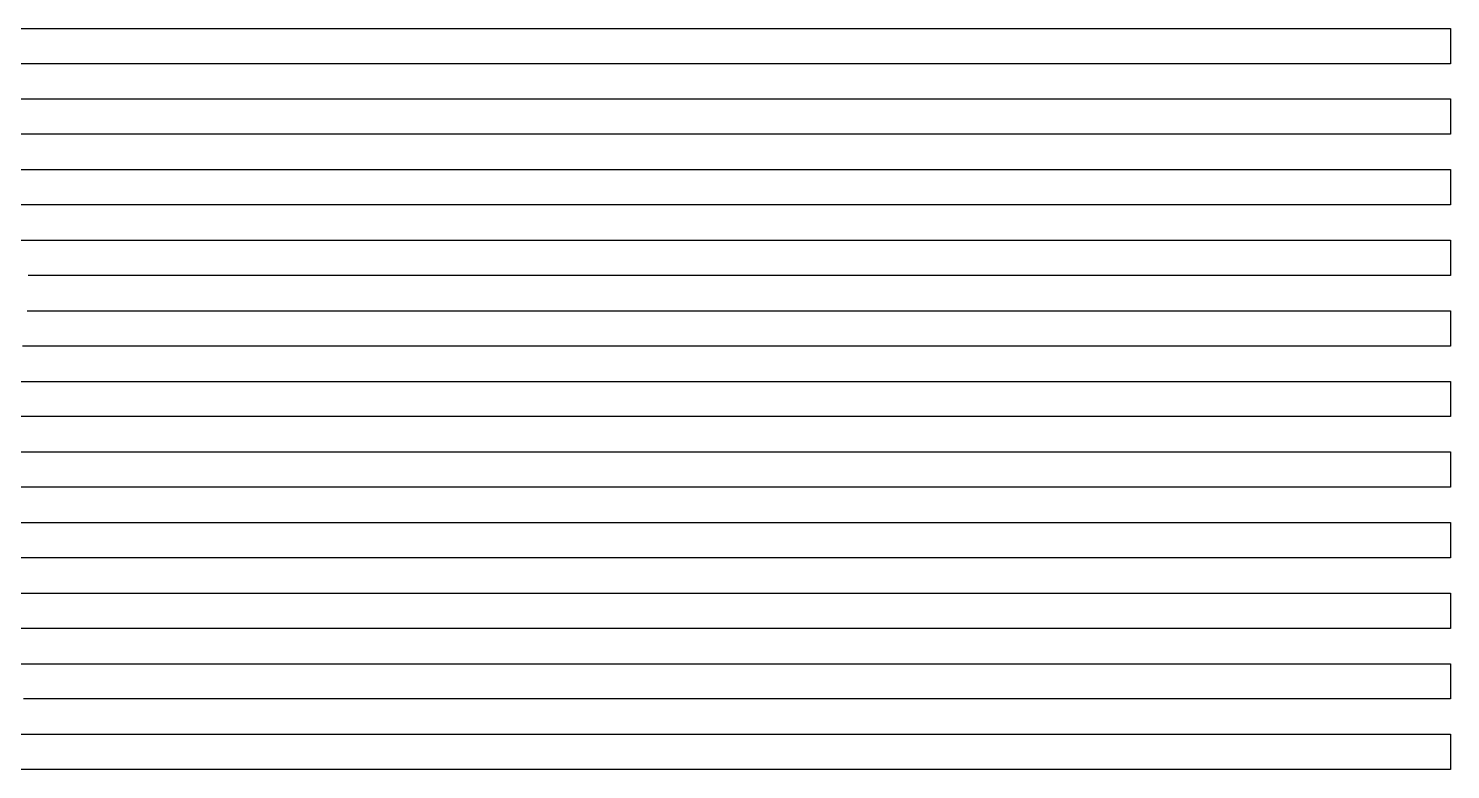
# Model space of a CAD drawing. Extents: x 20 to 170, y 60 to 234.
# Drawn here: x 132.5 to 170, y 147.47 to 167.01 of the extents above; entities that cross this region are included whole.
import ezdxf

# ---------------------------------------------------------------- set-up
doc = ezdxf.new("R2010")
doc.units = 0
doc.header["$LTSCALE"] = 0.000394
doc.layers.add('SPLINE', color=7, linetype='CONTINUOUS')

msp = doc.modelspace()

# ---------------------------------------------------------------- linework, layer by layer
at = {"layer": 'SPLINE', "color": 2}
for points in [[(132.305008, 167.008575, -18.049969), (132.652512, 167.008575, -18.043709), (133.002243, 167.008575, -18.056269), (133.352036, 167.008575, -18.140829), (133.874329, 167.008575, -18.441389), (134.049271, 167.008575, -18.554127), (134.224182, 167.008575, -18.688787), (134.399063, 167.008575, -18.845327), (134.571594, 167.008575, -19.042587), (134.74646, 167.008575, -19.330666), (135.443756, 167.008575, -20.548761), (135.793518, 167.008575, -21.059139), (136.436401, 167.008575, -21.895178), (137.102844, 167.008575, -23.019274), (138.584793, 167.008575, -22.743715), (139.631744, 167.008575, -22.743715), (139.981598, 167.008575, -22.897114), (140.265182, 167.008575, -23.241594), (140.570068, 167.008575, -23.767632), (140.974243, 167.008575, -23.388754), (141.376038, 167.008575, -23.147654), (142.075592, 167.008575, -23.088154), (142.423035, 167.008575, -23.147654), (142.772888, 167.008575, -23.341774), (143.12262, 167.008575, -23.683092), (143.399139, 167.008575, -23.808352), (143.656738, 167.008575, -23.946112), (143.912018, 167.008575, -24.22481), (144.167267, 167.008575, -24.753988), (144.843246, 167.008575, -26.282024), (145.214264, 167.008575, -26.638943), (145.564087, 167.008575, -27.008482), (146.960876, 167.008575, -28.999937), (147.270462, 167.008575, -29.422655), (147.504456, 167.008575, -29.763973), (148.090622, 167.008575, -30.149113), (148.88002, 167.008575, -30.283731), (149.052597, 167.008575, -30.343231), (149.402374, 167.008575, -30.603111), (150.449341, 167.008575, -31.755407), (151.146545, 167.008575, -33.499523), (151.593307, 167.008575, -34.686218), (152.063644, 167.008575, -36.818611), (152.205444, 167.008575, -37.513748), (152.363831, 167.008575, -38.399887), (152.429977, 167.008575, -38.800705), (152.864838, 167.008575, -39.542805), (152.881378, 167.008575, -39.552185), (153.410828, 167.008575, -39.558464), (154.287689, 167.008575, -39.592903), (154.637451, 167.008575, -39.599144), (155.334702, 167.008575, -39.627365), (158.125931, 167.008575, -39.780785), (159.172928, 167.008575, -39.783924), (160.220016, 167.008575, -39.855904), (160.917206, 167.008575, -39.855904), (161.266983, 167.008575, -39.868484), (161.614441, 167.008575, -40), (170, 167.008575, -40), (170, 166.077454, -40), (161.614441, 166.077454, -40), (161.266983, 166.077454, -39.884125), (160.917206, 166.077454, -39.855904), (160.220016, 166.077454, -39.849644), (159.870132, 166.077454, -39.818344), (159.172928, 166.077454, -39.783924), (158.125931, 166.077454, -39.780785), (156.903992, 166.077454, -39.727543), (155.334702, 166.077454, -39.627365), (153.937836, 166.077454, -39.592903), (153.469925, 166.077454, -39.592903), (153.001892, 166.077454, -39.580364), (152.978256, 166.077454, -39.561584), (152.479599, 166.077454, -38.713024), (152.06131, 166.077454, -36.818611), (151.666641, 166.077454, -34.8209), (151.586212, 166.077454, -34.44516), (151.508209, 166.077454, -34.200939), (151.146545, 166.077454, -33.252144), (150.555695, 166.077454, -31.824287), (150.39502, 166.077454, -31.545588), (149.752167, 166.077454, -30.816031), (149.402374, 166.077454, -30.402691), (149.052597, 166.077454, -30.145973), (148.88002, 166.077454, -30.092752), (148.130768, 166.077454, -29.854733), (148.019745, 166.077454, -29.795273), (147.46196, 166.077454, -29.519714), (147.440674, 166.077454, -29.504015), (147.244537, 166.077454, -29.241014), (146.960876, 166.077454, -28.874657), (145.564087, 166.077454, -26.902002), (145.181213, 166.077454, -26.545002), (144.80069, 166.077454, -26.231924), (144.606842, 166.077454, -25.890606), (143.994751, 166.077454, -24.59741), (143.819824, 166.077454, -24.32811), (143.711105, 166.077454, -24.17783), (143.470093, 166.077454, -23.874092), (143.252625, 166.077454, -23.639252), (142.772888, 166.077454, -23.178974), (142.423035, 166.077454, -23.013014), (142.075592, 166.077454, -22.972294), (141.376038, 166.077454, -23.013014), (141.142029, 166.077454, -23.097534), (140.440125, 166.077454, -23.504612), (140.416458, 166.077454, -23.482672), (139.981598, 166.077454, -22.947254), (139.631744, 166.077454, -22.775036), (139.282013, 166.077454, -22.737455), (138.889679, 166.077454, -22.737455), (138.584793, 166.077454, -22.662275), (138.237305, 166.077454, -22.624756), (137.887543, 166.077454, -22.640396), (137.190353, 166.077454, -22.696775), (136.8405, 166.077454, -22.731195), (136.318176, 166.077454, -21.935858), (135.793518, 166.077454, -21.278299), (135.334991, 166.077454, -20.677101), (134.427429, 166.077454, -19.177225), (134.245453, 166.077454, -18.986227), (133.524597, 166.077454, -18.313049), (133.352036, 166.077454, -18.175249), (133.002243, 166.077454, -18.056269), (131.605392, 166.077454, -18.065649)], [(132.305008, 165.148529, -17.999889), (133.002243, 165.148529, -18.190889), (133.177124, 165.148529, -18.272329), (133.352036, 165.148529, -18.378769), (133.524597, 165.148529, -18.522827), (134.399063, 165.148529, -19.515406), (134.500656, 165.148529, -19.640665), (135.334991, 165.148529, -20.858702), (135.793518, 165.148529, -21.17182), (136.072388, 165.148529, -21.43174), (136.296906, 165.148529, -21.704138), (136.906677, 165.148529, -22.477556), (136.927948, 165.148529, -22.490116), (137.887543, 165.148529, -22.414936), (138.237305, 165.148529, -22.405556), (138.584793, 165.148529, -22.433716), (138.93454, 165.148529, -22.565256), (139.282013, 165.148529, -22.828274), (139.643631, 165.148529, -22.931614), (139.981598, 165.148529, -23.113194), (140.243896, 165.148529, -23.313614), (140.265182, 165.148529, -23.307354), (140.404663, 165.148529, -23.229053), (140.541672, 165.148529, -23.166454), (140.820648, 165.148529, -23.081894), (141.376038, 165.148529, -22.969173), (142.423035, 165.148529, -22.969173), (142.772888, 165.148529, -23.122574), (143.491379, 165.148529, -24.05883), (143.644943, 165.148529, -24.28113), (143.819824, 165.148529, -24.55047), (144.167267, 165.148529, -25.142248), (144.486328, 165.148529, -25.712126), (144.734512, 165.148529, -26.087864), (144.758179, 165.148529, -26.112965), (145.564087, 165.148529, -26.751722), (145.913879, 165.148529, -27.19318), (146.611115, 165.148529, -28.260979), (146.677368, 165.148529, -28.358019), (146.960876, 165.148529, -28.680576), (147.417114, 165.148529, -29.215975), (148.355347, 165.148529, -29.648115), (148.88002, 165.148529, -29.864113), (149.052597, 165.148529, -29.926773), (149.402374, 165.148529, -30.186693), (149.752167, 165.148529, -30.637531), (150.449341, 165.148529, -31.511169), (151.146545, 165.148529, -33.042362), (151.496399, 165.148529, -33.881519), (151.843811, 165.148529, -35.130856), (152.10614, 165.148529, -36.136036), (152.323563, 165.148529, -37.062832), (152.460693, 165.148529, -37.732948), (153.044479, 165.148529, -39.561584), (153.06575, 165.148529, -39.592903), (153.937836, 165.148529, -39.592903), (155.334702, 165.148529, -39.627365), (156.729111, 165.148529, -39.721283), (158.125931, 165.148529, -39.780785), (159.172928, 165.148529, -39.783924), (160.917206, 165.148529, -39.862206), (161.266983, 165.148529, -39.887245), (161.614441, 165.148529, -40), (170, 165.148529, -40), (170, 164.217422, -40), (161.614441, 164.217422, -40), (161.266983, 164.217422, -39.884125), (160.220016, 164.217422, -39.818344), (159.870132, 164.217422, -39.787045), (158.125931, 164.217422, -39.780785), (156.206787, 164.217422, -39.702503), (155.334702, 164.217422, -39.636745), (153.937836, 164.217422, -39.592903), (153.17453, 164.217422, -39.592903), (153.153229, 164.217422, -39.561584), (152.543411, 164.217422, -37.545067), (151.843811, 164.217422, -34.8992), (151.496399, 164.217422, -33.659245), (151.146545, 164.217422, -32.876385), (150.449341, 164.217422, -31.436029), (149.752167, 164.217422, -30.480991), (149.402374, 164.217422, -29.983133), (149.052597, 164.217422, -29.729473), (148.965164, 164.217422, -29.695053), (148.355347, 164.217422, -29.350615), (147.374557, 164.217422, -28.931017), (146.653656, 164.217422, -28.138819), (145.564087, 164.217422, -26.576323), (144.734512, 164.217422, -25.931324), (144.469818, 164.217422, -25.533627), (142.772888, 164.217422, -23.163294), (142.423035, 164.217422, -22.997334), (142.075592, 164.217422, -22.966034), (141.879364, 164.217422, -22.966034), (141.376038, 164.217422, -22.809456), (140.678833, 164.217422, -22.784416), (140.503967, 164.217422, -22.825134), (140.32901, 164.217422, -22.894033), (140.156509, 164.217422, -23.009893), (139.894104, 164.217422, -23.207134), (139.872849, 164.217422, -23.216534), (139.851562, 164.217422, -23.207134), (139.549057, 164.217422, -22.981674), (139.227646, 164.217422, -22.630976), (138.906158, 164.217422, -22.349195), (138.584793, 164.217422, -22.242716), (137.887543, 164.217422, -22.223976), (137.036774, 164.217422, -22.327276), (137.015472, 164.217422, -22.324116), (136.710541, 164.217422, -21.979677), (136.403259, 164.217422, -21.710398), (135.793518, 164.217422, -21.35034), (135.29245, 164.217422, -21.127979), (133.699463, 164.217422, -19.048887), (133.524597, 164.217422, -18.832808), (133.352036, 164.217422, -18.673107), (133.177124, 164.217422, -18.547867), (132.305008, 164.217422, -18.003029)], [(132.305008, 163.286194, -18.159569), (133.002243, 163.286194, -18.738867), (133.460754, 163.286194, -19.145926), (133.699463, 163.286194, -19.437105), (134.399063, 163.286194, -20.404701), (135.204956, 163.286194, -21.441099), (135.226227, 163.286194, -21.456779), (135.793518, 163.286194, -21.572638), (136.010925, 163.286194, -21.638397), (136.230759, 163.286194, -21.773058), (136.665588, 163.286194, -22.129997), (136.686844, 163.286194, -22.129997), (137.190353, 163.286194, -22.057978), (138.584793, 163.286194, -22.180098), (138.847137, 163.286194, -22.230196), (139.109436, 163.286194, -22.396135), (139.653015, 163.286194, -23.009893), (140.156509, 163.286194, -22.659176), (140.32901, 163.286194, -22.555836), (140.678833, 163.286194, -22.449356), (141.028595, 163.286194, -22.433716), (141.376038, 163.286194, -22.474396), (141.550903, 163.286194, -22.527636), (141.725769, 163.286194, -22.618456), (142.075592, 163.286194, -22.818893), (142.772888, 163.286194, -23.178974), (144.167267, 163.286194, -25.001308), (144.734512, 163.286194, -25.771646), (145.564087, 163.286194, -26.413525), (146.261383, 163.286194, -27.321581), (146.611115, 163.286194, -27.838259), (146.960876, 163.286194, -28.248419), (147.329605, 163.286194, -28.667976), (147.353271, 163.286194, -28.686817), (148.355347, 163.286194, -29.087595), (149.052597, 163.286194, -29.535355), (149.402374, 163.286194, -29.795273), (149.752167, 163.286194, -30.302551), (150.449341, 163.286194, -31.338949), (151.146545, 163.286194, -32.763683), (151.496399, 163.286194, -33.490124), (151.843811, 163.286194, -34.73946), (152.543411, 163.286194, -37.379112), (153.17453, 163.286194, -39.549065), (153.19809, 163.286194, -39.592903), (153.937836, 163.286194, -39.592903), (156.729111, 163.286194, -39.721283), (157.428696, 163.286194, -39.746346), (157.776199, 163.286194, -39.746346), (158.823166, 163.286194, -39.783924), (159.520386, 163.286194, -39.783924), (160.917206, 163.286194, -39.890366), (161.614441, 163.286194, -40), (170, 163.286194, -40), (170, 162.357361, -40), (161.614441, 162.357361, -40), (160.917206, 162.357361, -39.890366), (160.74234, 162.357361, -39.884125), (159.520386, 162.357361, -39.799564), (158.823166, 162.357361, -39.780785), (157.951065, 162.357361, -39.746346), (157.078964, 162.357361, -39.746346), (156.729111, 162.357361, -39.730663), (156.031906, 162.357361, -39.696224), (155.15979, 162.357361, -39.658665), (154.287689, 162.357361, -39.596024), (153.19809, 162.357361, -39.586643), (153.17453, 162.357361, -39.524044), (152.543411, 162.357361, -37.216312), (151.67131, 162.357361, -33.8283), (151.496399, 162.357361, -33.227104), (151.080429, 162.357361, -32.365986), (150.449341, 162.357361, -31.188669), (149.577255, 162.357361, -29.832853), (149.402374, 162.357361, -29.585455), (149.227509, 162.357361, -29.422655), (148.230057, 162.357361, -28.740057), (148.104843, 162.357361, -28.677397), (147.979584, 162.357361, -28.630457), (147.854279, 162.357361, -28.596037), (147.353271, 162.357361, -28.492657), (147.329605, 162.357361, -28.480137), (146.960876, 162.357361, -28.048038), (145.564087, 162.357361, -26.210024), (144.713226, 162.357361, -25.552446), (144.479233, 162.357361, -25.236168), (144.167267, 162.357361, -24.851028), (142.772888, 162.357361, -23.044313), (142.075592, 162.357361, -22.602816), (141.725769, 162.357361, -22.377356), (141.376038, 162.357361, -22.239555), (140.678833, 162.357361, -22.211416), (140.32901, 162.357361, -22.311636), (140.156509, 162.357361, -22.405556), (139.523102, 162.357361, -22.765656), (139.501816, 162.357361, -22.762476), (139.043304, 162.357361, -22.320995), (138.584793, 162.357361, -22.161318), (138.454712, 162.357361, -22.145638), (137.887543, 162.357361, -21.967197), (137.190353, 162.357361, -21.866978), (136.828705, 162.357361, -21.904577), (136.448181, 162.357361, -21.976578), (135.793518, 162.357361, -21.760498), (135.03006, 162.357361, -21.456779), (135.008789, 162.357361, -21.441099), (134.399063, 162.357361, -20.858702), (133.699463, 162.357361, -19.859863), (133.002243, 162.357361, -19.152185), (132.50116, 162.357361, -18.701267), (132.305008, 162.357361, -18.566628)], [(132.305008, 161.426132, -18.942408), (133.002243, 161.426132, -19.587465), (133.500885, 161.426132, -20.094664), (133.583649, 161.426132, -20.191763), (134.332855, 161.426132, -21.22818), (134.354156, 161.426132, -21.247), (135.096298, 161.426132, -21.49124), (135.83847, 161.426132, -21.794958), (136.192902, 161.426132, -21.807478), (136.857086, 161.426132, -21.672817), (137.190353, 161.426132, -21.647778), (137.887543, 161.426132, -21.744858), (138.149933, 161.426132, -21.910778), (138.433502, 161.426132, -22.114378), (138.584793, 161.426132, -22.164457), (139.305664, 161.426132, -22.515116), (139.48996, 161.426132, -22.393036), (139.981598, 161.426132, -22.114378), (140.32901, 161.426132, -21.926437), (140.678833, 161.426132, -21.841938), (141.376038, 161.426132, -21.866978), (141.654907, 161.426132, -21.976578), (141.794327, 161.426132, -22.073618), (142.510483, 161.426132, -22.734356), (142.772888, 161.426132, -22.912794), (143.491379, 161.426132, -23.827112), (144.167267, 161.426132, -24.716408), (144.69194, 161.426132, -25.352026), (145.237946, 161.426132, -25.727766), (145.564087, 161.426132, -25.981384), (145.738998, 161.426132, -26.172424), (146.960876, 161.426132, -27.822578), (147.308319, 161.426132, -28.273458), (147.329605, 161.426132, -28.282839), (147.842422, 161.426132, -28.367418), (148.100128, 161.426132, -28.442556), (148.355347, 161.426132, -28.589737), (149.227509, 161.426132, -29.194075), (149.402374, 161.426132, -29.356915), (149.577255, 161.426132, -29.604235), (150.12085, 161.426132, -30.446571), (150.449341, 161.426132, -30.966309), (151.146545, 161.426132, -32.265808), (151.496399, 161.426132, -32.935883), (151.843811, 161.426132, -34.21032), (153.19809, 161.426132, -39.549065), (153.219376, 161.426132, -39.592903), (155.509567, 161.426132, -39.668064), (156.031906, 161.426132, -39.668064), (156.99147, 161.426132, -39.746346), (157.428696, 161.426132, -39.749424), (158.125931, 161.426132, -39.780785), (158.823166, 161.426132, -39.783924), (159.520386, 161.426132, -39.805824), (161.266983, 161.426132, -39.918564), (161.614441, 161.426132, -40), (170, 161.426132, -40), (170, 160.494934, -40), (161.614441, 160.494934, -40), (161.266983, 160.494934, -39.92794), (160.917206, 160.494934, -39.890366), (157.078964, 160.494934, -39.736923), (156.381668, 160.494934, -39.683704), (156.031906, 160.494934, -39.668064), (155.334702, 160.494934, -39.664925), (154.637451, 160.494934, -39.636745), (154.287689, 160.494934, -39.630444), (153.240616, 160.494934, -39.592903), (153.219376, 160.494934, -39.552185), (153.049149, 160.494934, -38.863304), (152.543411, 160.494934, -36.474171), (151.576706, 160.494934, -32.716724), (151.416046, 160.494934, -32.284607), (151.146545, 160.494934, -31.789867), (151.016617, 160.494934, -31.576967), (149.577255, 160.494934, -29.375675), (149.402374, 160.494934, -29.131454), (149.227509, 160.494934, -28.965477), (149.052597, 160.494934, -28.846457), (148.355347, 160.494934, -28.311039), (148.093033, 160.494934, -28.145119), (147.833008, 160.494934, -28.063679), (147.308319, 160.494934, -28.010479), (147.287048, 160.494934, -27.997938), (146.960876, 160.494934, -27.5846), (145.564087, 160.494934, -25.755966), (144.670685, 160.494934, -25.129728), (144.450851, 160.494934, -24.863588), (144.167267, 160.494934, -24.53479), (142.772888, 160.494934, -22.796976), (142.597916, 160.494934, -22.630976), (142.423035, 160.494934, -22.446276), (141.90065, 160.494934, -21.854418), (141.725769, 160.494934, -21.707277), (141.550903, 160.494934, -21.619577), (141.376038, 160.494934, -21.56012), (140.841919, 160.494934, -21.53508), (140.574799, 160.494934, -21.556959), (140.307724, 160.494934, -21.603958), (139.981598, 160.494934, -21.575798), (139.414307, 160.494934, -21.757378), (139.147278, 160.494934, -21.989098), (138.847137, 160.494934, -22.295956), (138.825867, 160.494934, -22.308475), (138.584793, 160.494934, -22.101818), (138.237305, 160.494934, -21.841938), (137.887543, 160.494934, -21.632137), (137.190353, 160.494934, -21.569498), (136.143234, 160.494934, -21.572638), (135.793518, 160.494934, -21.632137), (135.684753, 160.494934, -21.672817), (135.358643, 160.494934, -21.819998), (135.334991, 160.494934, -21.823137), (135.049057, 160.494934, -21.732338), (134.765442, 160.494934, -21.691658), (134.28801, 160.494934, -21.497499), (133.62619, 160.494934, -20.877522), (133.002243, 160.494934, -20.163584), (132.652512, 160.494934, -19.753384), (132.489365, 160.494934, -19.596846)], [(132.468079, 159.56369, -19.850464), (132.543701, 159.56369, -19.919323), (133.48912, 159.56369, -20.983959), (134.004349, 159.56369, -21.531919), (134.027985, 159.56369, -21.538219), (134.399063, 159.56369, -21.5194), (134.611816, 159.56369, -21.531919), (134.824493, 159.56369, -21.55386), (135.034866, 159.56369, -21.597717), (135.247513, 159.56369, -21.647778), (135.663483, 159.56369, -21.475559), (135.793518, 159.56369, -21.434879), (136.490738, 159.56369, -21.38476), (136.665588, 159.56369, -21.400419), (136.8405, 159.56369, -21.434879), (137.251801, 159.56369, -21.566378), (137.854446, 159.56369, -21.619577), (138.187698, 159.56369, -21.823137), (138.520966, 159.56369, -22.186357), (138.542236, 159.56369, -22.173838), (138.93454, 159.56369, -21.600838), (139.282013, 159.56369, -21.1875), (139.631744, 159.56369, -21.03092), (139.981598, 159.56369, -20.9965), (140.678833, 159.56369, -21.11232), (141.420929, 159.56369, -21.416059), (141.725769, 159.56369, -21.5194), (142.075592, 159.56369, -21.845037), (142.772888, 159.56369, -22.643536), (143.819824, 159.56369, -24.005592), (144.408356, 159.56369, -24.58489), (144.647095, 159.56369, -24.860428), (145.476654, 159.56369, -25.433426), (145.564087, 159.56369, -25.502306), (146.960876, 159.56369, -27.38422), (147.242126, 159.56369, -27.728661), (147.265808, 159.56369, -27.738041), (147.537567, 159.56369, -27.728661), (147.809387, 159.56369, -27.756821), (148.083557, 159.56369, -27.838259), (148.355347, 159.56369, -28.007318), (149.052597, 159.56369, -28.577217), (149.227509, 159.56369, -28.711897), (149.402374, 159.56369, -28.874657), (149.577255, 159.56369, -29.125154), (151.321487, 159.56369, -31.761667), (151.496399, 159.56369, -32.077969), (151.843811, 159.56369, -33.236485), (152.193665, 159.56369, -34.454559), (152.524521, 159.56369, -35.732056), (153.082321, 159.56369, -38.728664), (153.261887, 159.56369, -39.577244), (153.283173, 159.56369, -39.592903), (153.611755, 159.56369, -39.596024), (157.078964, 159.56369, -39.743225), (157.951065, 159.56369, -39.780785), (158.125931, 159.56369, -39.783924), (159.870132, 159.56369, -39.852825), (160.829697, 159.56369, -39.896626), (160.917206, 159.56369, -39.896626), (161.614441, 159.56369, -40), (170, 159.56369, -40), (170, 158.634857, -40), (161.614441, 158.634857, -40), (160.917206, 158.634857, -39.896626), (159.520386, 158.634857, -39.852825), (158.125931, 158.634857, -39.783924), (157.776199, 158.634857, -39.777645), (156.729111, 158.634857, -39.721283), (156.031906, 158.634857, -39.702503), (155.334702, 158.634857, -39.671165), (154.984909, 158.634857, -39.652405), (153.77951, 158.634857, -39.611683), (153.344604, 158.634857, -38.907166), (153.299744, 158.634857, -38.684864), (153.153229, 158.634857, -37.945869), (152.543411, 158.634857, -35.162197), (152.214951, 158.634857, -33.997379), (151.562546, 158.634857, -31.883827), (151.496399, 158.634857, -31.699047), (151.321487, 158.634857, -31.373409), (149.752167, 158.634857, -29.093855), (149.577255, 158.634857, -28.830856), (149.402374, 158.634857, -28.583477), (149.227509, 158.634857, -28.414396), (148.355347, 158.634857, -27.70672), (148.066956, 158.634857, -27.525141), (147.778656, 158.634857, -27.449961), (147.199585, 158.634857, -27.443701), (147.178329, 158.634857, -27.437401), (146.960876, 158.634857, -27.1807), (146.152588, 158.634857, -26.097244), (145.564087, 158.634857, -25.392746), (145.214264, 158.634857, -25.151669), (145.041809, 158.634857, -25.016968), (144.866852, 158.634857, -24.866688), (144.517059, 158.634857, -24.55047), (144.2547, 158.634857, -24.29681), (143.819824, 158.634857, -23.924212), (142.772888, 158.634857, -22.443096), (142.57666, 158.634857, -22.220816), (142.423035, 158.634857, -22.057978), (142.075592, 158.634857, -21.716698), (141.725769, 158.634857, -21.416059), (141.376038, 158.634857, -21.2689), (140.678833, 158.634857, -20.877522), (139.981598, 158.634857, -20.764782), (139.631744, 158.634857, -20.802341), (139.282013, 158.634857, -20.933882), (139.109436, 158.634857, -21.06852), (138.400421, 158.634857, -21.766758), (138.213684, 158.634857, -21.979677), (137.941895, 158.634857, -21.773058), (137.691406, 158.634857, -21.619577), (137.190353, 158.634857, -21.416059), (136.8405, 158.634857, -21.306459), (136.490738, 158.634857, -21.2689), (135.793518, 158.634857, -21.306459), (135.162445, 158.634857, -21.463039), (134.767761, 158.634857, -21.416059), (134.039825, 158.634857, -21.272039), (133.853043, 158.634857, -21.20002), (133.285858, 158.634857, -21.080999), (133.002243, 158.634857, -20.833681), (132.347565, 158.634857, -20.213663)], [(131.605392, 157.703659, -19.568645), (132.609955, 157.703659, -20.667742), (133.089722, 157.703659, -21.215679), (134.399063, 157.703659, -21.312759), (134.74646, 157.703659, -21.381639), (135.096298, 157.703659, -21.30336), (135.793518, 157.703659, -21.2689), (136.490738, 157.703659, -21.265779), (136.8405, 157.703659, -21.28142), (137.190353, 157.703659, -21.43174), (137.696075, 157.703659, -21.757378), (137.866272, 157.703659, -21.876358), (137.887543, 157.703659, -21.857557), (138.083694, 157.703659, -21.55386), (138.237305, 157.703659, -21.36286), (138.409912, 157.703659, -21.203159), (138.584793, 157.703659, -21.087299), (139.282013, 157.703659, -20.664581), (139.631744, 157.703659, -20.539322), (139.981598, 157.703659, -20.508001), (140.678833, 157.703659, -20.614502), (140.853699, 157.703659, -20.717821), (141.376038, 157.703659, -21.121759), (142.075592, 157.703659, -21.616478), (142.489227, 157.703659, -21.976578), (142.772888, 157.703659, -22.255276), (142.947754, 157.703659, -22.446276), (143.12262, 157.703659, -22.737455), (143.491379, 157.703659, -23.413794), (143.798599, 157.703659, -23.886612), (143.819824, 157.703659, -23.911652), (143.994751, 157.703659, -24.030632), (144.167267, 157.703659, -24.16531), (144.517059, 157.703659, -24.46277), (144.866852, 157.703659, -24.719528), (145.214264, 157.703659, -24.966888), (145.564087, 157.703659, -25.264368), (146.261383, 157.703659, -26.197464), (146.611115, 157.703659, -26.638943), (147.090912, 157.703659, -27.149363), (147.733795, 157.703659, -27.130583), (148.045685, 157.703659, -27.21512), (148.199417, 157.703659, -27.2903), (149.052597, 157.703659, -27.910278), (149.227509, 157.703659, -28.048038), (149.402374, 157.703659, -28.223398), (149.577255, 157.703659, -28.480137), (149.752167, 157.703659, -28.755676), (150.449341, 157.703659, -29.829693), (151.146545, 157.703659, -30.747171), (151.321487, 157.703659, -30.988249), (151.496399, 157.703659, -31.310789), (152.193665, 157.703659, -33.352345), (152.543411, 157.703659, -34.52026), (153.401337, 157.703659, -38.553349), (153.422592, 157.703659, -38.619068), (153.869308, 157.703659, -39.542805), (153.916565, 157.703659, -39.617905), (153.937836, 157.703659, -39.630444), (156.031906, 157.703659, -39.708744), (156.381668, 157.703659, -39.708744), (157.951065, 157.703659, -39.780785), (158.823166, 157.703659, -39.783924), (159.172928, 157.703659, -39.802685), (160.220016, 157.703659, -39.877865), (160.74234, 157.703659, -39.896626), (160.917206, 157.703659, -39.896626), (161.614441, 157.703659, -40), (170, 157.703659, -40), (170, 156.77243, -40), (161.614441, 156.77243, -40), (160.917206, 156.77243, -39.896626), (160.220016, 156.77243, -39.871563), (159.172928, 156.77243, -39.796444), (158.823166, 156.77243, -39.783924), (158.125931, 156.77243, -39.783924), (156.729111, 156.77243, -39.736923), (155.334702, 156.77243, -39.668064), (155.01799, 156.77243, -39.664925), (154.07019, 156.77243, -39.614803), (154.046616, 156.77243, -39.599144), (153.370667, 156.77243, -36.925091), (153.261887, 156.77243, -36.439751), (152.543411, 156.77243, -33.577805), (152.444122, 156.77243, -33.202065), (152.34726, 156.77243, -32.907703), (152.193665, 156.77243, -32.500645), (152.08493, 156.77243, -32.247028), (151.496399, 156.77243, -30.953829), (151.321487, 156.77243, -30.637531), (151.146545, 156.77243, -30.405851), (150.449341, 156.77243, -29.544775), (149.577255, 156.77243, -28.179539), (149.402374, 156.77243, -27.929039), (149.227509, 156.77243, -27.763081), (149.052597, 156.77243, -27.634741), (148.355347, 156.77243, -27.036642), (148.180435, 156.77243, -26.905123), (148.005554, 156.77243, -26.820602), (147.658051, 156.77243, -26.761103), (146.960876, 156.77243, -26.820602), (146.937286, 156.77243, -26.829983), (146.618225, 156.77243, -26.545002), (146.261383, 156.77243, -26.037785), (145.564087, 156.77243, -25.129728), (144.866852, 156.77243, -24.60993), (144.517059, 156.77243, -24.33127), (144.167267, 156.77243, -24.09643), (143.994751, 156.77243, -24.002432), (143.819824, 156.77243, -23.917952), (143.633133, 156.77243, -23.582872), (143.470093, 156.77243, -23.263514), (143.12262, 156.77243, -22.540195), (142.947754, 156.77243, -22.230196), (142.772888, 156.77243, -22.042297), (142.423035, 156.77243, -21.751118), (142.075592, 156.77243, -21.49124), (141.376038, 156.77243, -20.95266), (140.853699, 156.77243, -20.511162), (140.678833, 156.77243, -20.414082), (139.981598, 156.77243, -20.307644), (139.326965, 156.77243, -20.357721), (138.93454, 156.77243, -20.354582), (138.584793, 156.77243, -20.445381), (138.329498, 156.77243, -20.598822), (138.071899, 156.77243, -20.893122), (137.53772, 156.77243, -21.819998), (137.190353, 156.77243, -21.497499), (136.753082, 156.77243, -21.31584), (136.318176, 156.77243, -21.30024), (136.044006, 156.77243, -21.21254), (135.793518, 156.77243, -21.14678), (135.096298, 156.77243, -21.127979), (134.921417, 156.77243, -21.15308), (134.224182, 156.77243, -21.35034), (133.919281, 156.77243, -21.272039), (133.61203, 156.77243, -21.26264), (133.002243, 156.77243, -21.2971), (132.827393, 156.77243, -21.36286), (132.806091, 156.77243, -21.353439), (132.619354, 156.77243, -21.134239), (132.50592, 156.77243, -21.012159), (132.300293, 156.77243, -20.824282)], [(132.097015, 155.843597, -21.052839), (132.588684, 155.843597, -21.691658), (133.002243, 155.843597, -21.481859), (133.373291, 155.843597, -21.434879), (133.770355, 155.843597, -21.24074), (133.895599, 155.843597, -21.1875), (134.020889, 155.843597, -21.14992), (134.399063, 155.843597, -21.08416), (135.096298, 155.843597, -20.977699), (135.443756, 155.843597, -20.965179), (135.618622, 155.843597, -20.9683), (135.793518, 155.843597, -20.98708), (136.490738, 155.843597, -21.21254), (136.8405, 155.843597, -21.387899), (137.190353, 155.843597, -21.632137), (137.320267, 155.843597, -21.751118), (137.341537, 155.843597, -21.751118), (137.885147, 155.843597, -20.683361), (137.963165, 155.843597, -20.545582), (138.119171, 155.843597, -20.323301), (138.275146, 155.843597, -20.144783), (138.584793, 155.843597, -19.909964), (138.93454, 155.843597, -19.794104), (139.282013, 155.843597, -19.794104), (139.697968, 155.843597, -19.944384), (140.32901, 155.843597, -20.022663), (140.678833, 155.843597, -20.129164), (140.787476, 155.843597, -20.188623), (141.082962, 155.843597, -20.423462), (141.792023, 155.843597, -21.065399), (142.281219, 155.843597, -21.4662), (142.772888, 155.843597, -21.841938), (142.947754, 155.843597, -22.029818), (143.12262, 155.843597, -22.333496), (143.545715, 155.843597, -23.338654), (143.774933, 155.843597, -23.817732), (143.798599, 155.843597, -23.845932), (144.167267, 155.843597, -23.974272), (144.517059, 155.843597, -24.14649), (144.69194, 155.843597, -24.27803), (145.564087, 155.843597, -25.007608), (146.218811, 155.843597, -25.878086), (146.606415, 155.843597, -26.413525), (146.894745, 155.843597, -26.638943), (146.960876, 155.843597, -26.620182), (147.658051, 155.843597, -26.560722), (148.005554, 155.843597, -26.626442), (148.180435, 155.843597, -26.689062), (148.355347, 155.843597, -26.795563), (148.965164, 155.843597, -27.19318), (149.052597, 155.843597, -27.2558), (149.227509, 155.843597, -27.402981), (149.402374, 155.843597, -27.578381), (149.577255, 155.843597, -27.844519), (150.359604, 155.843597, -29.153355), (150.950409, 155.843597, -29.707613), (151.167831, 155.843597, -29.945553), (151.855698, 155.843597, -30.950689), (152.198364, 155.843597, -31.47049), (152.370956, 155.843597, -31.814907), (152.455994, 155.843597, -32.074787), (153.306839, 155.843597, -34.974335), (153.394257, 155.843597, -35.328136), (153.436752, 155.843597, -35.556736), (154.086761, 155.843597, -39.333004), (154.157639, 155.843597, -39.627365), (154.746262, 155.843597, -39.643005), (156.729111, 155.843597, -39.736923), (157.428696, 155.843597, -39.783924), (158.125931, 155.843597, -39.787045), (158.823166, 155.843597, -39.815205), (159.520386, 155.843597, -39.837143), (160.220016, 155.843597, -39.887245), (160.917206, 155.843597, -39.896626), (161.266983, 155.843597, -39.918564), (161.614441, 155.843597, -40), (170, 155.843597, -40), (170, 154.912354, -40), (161.614441, 154.912354, -40), (161.266983, 154.912354, -39.92794), (160.567474, 154.912354, -39.880943), (159.172928, 154.912354, -39.821484), (158.823166, 154.912354, -39.818344), (157.428696, 154.912354, -39.765083), (156.729111, 154.912354, -39.721283), (156.031906, 154.912354, -39.702503), (154.788696, 154.912354, -39.646103), (154.242752, 154.912354, -39.630444), (154.221466, 154.912354, -39.552185), (154.079636, 154.912354, -38.728664), (153.458038, 154.912354, -33.991119), (153.415543, 154.912354, -33.731239), (153.370667, 154.912354, -33.524544), (153.306839, 154.912354, -33.305363), (152.389816, 154.912354, -30.950689), (152.302307, 154.912354, -30.747171), (152.10614, 154.912354, -30.452831), (151.843811, 154.912354, -30.196053), (151.758713, 154.912354, -30.127172), (151.146545, 154.912354, -29.704453), (150.40451, 154.912354, -28.902857), (149.577255, 154.912354, -27.518841), (149.402374, 154.912354, -27.2558), (149.227509, 154.912354, -27.089863), (148.180435, 154.912354, -26.407265), (148.005554, 154.912354, -26.329004), (147.658051, 154.912354, -26.260084), (146.960876, 154.912354, -26.329004), (146.786011, 154.912354, -26.391624), (146.762329, 154.912354, -26.391624), (146.556778, 154.912354, -26.282024), (145.564087, 154.912354, -24.835388), (144.866852, 154.912354, -24.18095), (144.69194, 154.912354, -24.011892), (144.517059, 154.912354, -23.867872), (144.167267, 154.912354, -23.711252), (143.753677, 154.912354, -23.654892), (143.732391, 154.912354, -23.626732), (143.252625, 154.912354, -22.465015), (143.011597, 154.912354, -21.935858), (142.772888, 154.912354, -21.654078), (142.727905, 154.912354, -21.610218), (142.075592, 154.912354, -20.626982), (141.90065, 154.912354, -20.376541), (141.725769, 154.912354, -20.198044), (141.376038, 154.912354, -19.994503), (140.707169, 154.912354, -19.775324), (140.482697, 154.912354, -19.715803), (139.981598, 154.912354, -19.430885), (139.631744, 154.912354, -19.243006), (139.282013, 154.912354, -19.152185), (138.584793, 154.912354, -19.243006), (138.409912, 154.912354, -19.330666), (138.237305, 154.912354, -19.449665), (138.062408, 154.912354, -19.618765), (137.362823, 154.912354, -20.470442), (137.190353, 154.912354, -20.714642), (137.086304, 154.912354, -20.911942), (136.774353, 154.912354, -21.48806), (136.753082, 154.912354, -21.497499), (136.2733, 154.912354, -21.16556), (136.034607, 154.912354, -21.0278), (135.793518, 154.912354, -20.971439), (134.987595, 154.912354, -20.9683), (134.399063, 154.912354, -20.924461), (134.049271, 154.912354, -20.95266), (133.874329, 154.912354, -20.9965), (133.002243, 154.912354, -21.284559), (132.085175, 154.912354, -21.732338)], [(132.305008, 153.981171, -21.34096), (132.827393, 153.981171, -21.065399), (133.002243, 153.981171, -20.98708), (133.177124, 153.981171, -20.943281), (134.049271, 153.981171, -20.764782), (134.399063, 153.981171, -20.739721), (134.74646, 153.981171, -20.749102), (135.096298, 153.981171, -20.830502), (135.618622, 153.981171, -21.04348), (135.951843, 153.981171, -21.09672), (136.110214, 153.981171, -21.14992), (136.42691, 153.981171, -21.381639), (136.448181, 153.981171, -21.37538), (137.050858, 153.981171, -19.935003), (137.190353, 153.981171, -19.675125), (137.53772, 153.981171, -19.286825), (137.712662, 153.981171, -19.170965), (138.237305, 153.981171, -18.876667), (138.584793, 153.981171, -18.738867), (139.282013, 153.981171, -18.682487), (139.631744, 153.981171, -18.713827), (139.981598, 153.981171, -18.848467), (140.537033, 153.981171, -19.211685), (140.723709, 153.981171, -19.352625), (140.744934, 153.981171, -19.362005), (141.376038, 153.981171, -19.402685), (141.725769, 153.981171, -19.565525), (141.90065, 153.981171, -19.731483), (142.075592, 153.981171, -19.991364), (142.170135, 153.981171, -20.194883), (142.685364, 153.981171, -21.387899), (142.990311, 153.981171, -21.854418), (143.207733, 153.981171, -22.283436), (143.536194, 153.981171, -22.997334), (143.644943, 153.981171, -23.254114), (143.666229, 153.981171, -23.266634), (144.167267, 153.981171, -23.304234), (144.474518, 153.981171, -23.432592), (144.625824, 153.981171, -23.551592), (144.779419, 153.981171, -23.720692), (145.410431, 153.981171, -24.51597), (145.564087, 153.981171, -24.66629), (145.798035, 153.981171, -24.938688), (146.502319, 153.981171, -26.144224), (146.52359, 153.981171, -26.166164), (146.960876, 153.981171, -26.025265), (147.658051, 153.981171, -25.956345), (148.005554, 153.981171, -26.025265), (148.180435, 153.981171, -26.106705), (149.227509, 153.981171, -26.817442), (149.402374, 153.981171, -26.983442), (149.577255, 153.981171, -27.240141), (150.39502, 153.981171, -28.627337), (151.080429, 153.981171, -29.359995), (151.843811, 153.981171, -29.710712), (152.018784, 153.981171, -29.832853), (152.193665, 153.981171, -30.026993), (152.323563, 153.981171, -30.227373), (153.153229, 153.981171, -31.774187), (153.240616, 153.981171, -31.958927), (153.32811, 153.981171, -32.193768), (153.415543, 153.981171, -32.500645), (153.458038, 153.981171, -32.707302), (154.178955, 153.981171, -36.518032), (154.316071, 153.981171, -37.313332), (154.954132, 153.981171, -39.633625), (154.973038, 153.981171, -39.652405), (155.334702, 153.981171, -39.680565), (157.078964, 153.981171, -39.746346), (157.428696, 153.981171, -39.749424), (159.870132, 153.981171, -39.852825), (160.829697, 153.981171, -39.896626), (160.917206, 153.981171, -39.896626), (161.266983, 153.981171, -39.918564), (161.614441, 153.981171, -40), (170, 153.981171, -40), (170, 153.052322, -40), (161.614441, 153.052322, -40), (161.266983, 153.052322, -39.92794), (160.917206, 153.052322, -39.896626), (160.567474, 153.052322, -39.890366), (160.220016, 153.052322, -39.877865), (159.172928, 153.052322, -39.802685), (158.823166, 153.052322, -39.783924), (158.125931, 153.052322, -39.783924), (156.729111, 153.052322, -39.746346), (156.381668, 153.052322, -39.746346), (155.334702, 153.052322, -39.664925), (155.095993, 153.052322, -39.658665), (155.079422, 153.052322, -39.636745), (154.661148, 153.052322, -37.006512), (154.308975, 153.052322, -34.80526), (154.242752, 153.052322, -34.52972), (153.415543, 153.052322, -31.288889), (153.316269, 153.052322, -30.950689), (153.240616, 153.052322, -30.762791), (152.543411, 153.052322, -29.907993), (152.127426, 153.052322, -29.450855), (152.018784, 153.052322, -29.341255), (151.843811, 153.052322, -29.222275), (151.67131, 153.052322, -29.140835), (150.995361, 153.052322, -28.946716), (150.858246, 153.052322, -28.818336), (150.380829, 153.052322, -28.392439), (150.361954, 153.052322, -28.364279), (149.577255, 153.052322, -26.952103), (149.402374, 153.052322, -26.689062), (149.227509, 153.052322, -26.519964), (149.052597, 153.052322, -26.397884), (148.180435, 153.052322, -25.802946), (148.005554, 153.052322, -25.712126), (147.658051, 153.052322, -25.621286), (147.308319, 153.052322, -25.618206), (146.960876, 153.052322, -25.712126), (146.436249, 153.052322, -25.893726), (146.414948, 153.052322, -25.862406), (145.989502, 153.052322, -25.135948), (145.564087, 153.052322, -24.50659), (144.866852, 153.052322, -23.539072), (144.517059, 153.052322, -23.178974), (144.342194, 153.052322, -23.094414), (144.167267, 153.052322, -23.038094), (143.822235, 153.052322, -23.003593), (143.474792, 153.052322, -23.019274), (142.969055, 153.052322, -21.970318), (142.210327, 153.052322, -20.213663), (142.070847, 153.052322, -19.909964), (141.933838, 153.052322, -19.703283), (141.654907, 153.052322, -19.471565), (141.376038, 153.052322, -19.380745), (141.012024, 153.052322, -18.688787), (140.666962, 153.052322, -18.381929), (140.32428, 153.052322, -18.284849), (139.981598, 153.052322, -18.256689), (138.563522, 153.052322, -18.256689), (138.225494, 153.052322, -18.184629), (137.887543, 153.052322, -18.225349), (137.53772, 153.052322, -18.397589), (137.190353, 153.052322, -18.773327), (137.095734, 153.052322, -18.929907), (136.939728, 153.052322, -19.246145), (136.185806, 153.052322, -21.22818), (136.16452, 153.052322, -21.272039), (135.980225, 153.052322, -21.156179), (135.793518, 153.052322, -21.06852), (135.096298, 153.052322, -20.786701), (134.921417, 153.052322, -20.749102), (134.74646, 153.052322, -20.724081), (134.399063, 153.052322, -20.692781), (133.699463, 153.052322, -20.661442), (133.002243, 153.052322, -20.724081), (132.827393, 153.052322, -20.792961), (132.305008, 153.052322, -21.0497)], [(132.305008, 152.121094, -20.730362), (133.002243, 152.121094, -20.614502), (133.699463, 152.121094, -20.589441), (134.049271, 152.121094, -20.614502), (134.399063, 152.121094, -20.673962), (134.963989, 152.121094, -20.827421), (135.55481, 152.121094, -21.18438), (136.055908, 152.121094, -19.928743), (136.197693, 152.121094, -19.502905), (136.339462, 152.121094, -19.199165), (136.906677, 152.121094, -18.225349), (137.190353, 152.121094, -17.852749), (137.53772, 152.121094, -17.620991), (137.887543, 152.121094, -17.495731), (138.584793, 152.121094, -17.530231), (138.759644, 152.121094, -17.599131), (139.544373, 152.121094, -17.855829), (140.32901, 152.121094, -17.984249), (140.678833, 152.121094, -18.084469), (141.028595, 152.121094, -18.356829), (141.203445, 152.121094, -18.623007), (141.288574, 152.121094, -18.817127), (141.713989, 152.121094, -19.888023), (142.222198, 152.121094, -20.896301), (142.838959, 152.121094, -21.979677), (142.961945, 152.121094, -22.211416), (143.12262, 152.121094, -22.377356), (143.470093, 152.121094, -22.815754), (143.491379, 152.121094, -22.828274), (144.167267, 152.121094, -22.847054), (144.517059, 152.121094, -22.972294), (144.866852, 152.121094, -23.329294), (146.282547, 152.121094, -25.505466), (146.306244, 152.121094, -25.533627), (146.960876, 152.121094, -25.229908), (147.658051, 152.121094, -25.164148), (148.005554, 152.121094, -25.233068), (148.355347, 152.121094, -25.458527), (149.14003, 152.121094, -26.184944), (149.402374, 152.121094, -26.413525), (149.577255, 152.121094, -26.676542), (149.752167, 152.121094, -27.020983), (150.376144, 152.121094, -28.229639), (150.863052, 152.121094, -28.633556), (150.884338, 152.121094, -28.639816), (151.146545, 152.121094, -28.617897), (151.496399, 152.121094, -28.646116), (151.843811, 152.121094, -28.768217), (152.543411, 152.121094, -29.334955), (152.978256, 152.121094, -29.710712), (153.06575, 152.121094, -29.804653), (153.153229, 152.121094, -29.923653), (153.240616, 152.121094, -30.073933), (153.370667, 152.121094, -30.368271), (154.117523, 152.121094, -32.494343), (154.273544, 152.121094, -33.001644), (154.320755, 152.121094, -33.189484), (154.398758, 152.121094, -33.627884), (155.084198, 152.121094, -38.622208), (155.202362, 152.121094, -39.373745), (155.225922, 152.121094, -39.483284), (155.443451, 152.121094, -39.680565), (156.086243, 152.121094, -39.730663), (156.407715, 152.121094, -39.761963), (157.078964, 152.121094, -39.783924), (158.823166, 152.121094, -39.783924), (159.172928, 152.121094, -39.796444), (159.870132, 152.121094, -39.849644), (160.917206, 152.121094, -39.896626), (161.463135, 152.121094, -40), (170, 152.121094, -40), (170, 151.189865, -40), (162.314056, 151.189865, -40), (160.917206, 151.189865, -39.93108), (159.520386, 151.189865, -39.846523), (158.125931, 151.189865, -39.783924), (156.729111, 151.189865, -39.761963), (156.062668, 151.189865, -39.733845), (155.660873, 151.189865, -39.702503), (155.639603, 151.189865, -39.699345), (155.620636, 151.189865, -39.680565), (155.289734, 151.189865, -39.226543), (155.268509, 151.189865, -39.095024), (155.02037, 151.189865, -37.278912), (154.417633, 151.189865, -32.438007), (154.344452, 151.189865, -32.043488), (154.271118, 151.189865, -31.777348), (154.233261, 151.189865, -31.661488), (153.959122, 151.189865, -31.035229), (153.5905, 151.189865, -30.311911), (153.240616, 151.189865, -29.638695), (153.06575, 151.189865, -29.406975), (152.018784, 151.189865, -28.467617), (151.843811, 151.189865, -28.351799), (151.496399, 151.189865, -28.248419), (151.146545, 151.189865, -28.232779), (150.692871, 151.189865, -28.279758), (150.669174, 151.189865, -28.276619), (150.38324, 151.189865, -28.091879), (150.361954, 151.189865, -28.063679), (149.577255, 151.189865, -26.479284), (149.402374, 151.189865, -26.222525), (149.052597, 151.189865, -25.890606), (148.530289, 151.189865, -25.336367), (148.355347, 151.189865, -25.157888), (148.005554, 151.189865, -24.966888), (147.658051, 151.189865, -24.888628), (146.960876, 151.189865, -24.929308), (146.131363, 151.189865, -25.104649), (146.110077, 151.189865, -25.098408), (145.564087, 151.189865, -24.34375), (144.866852, 151.189865, -23.235353), (144.517059, 151.189865, -22.894033), (144.167267, 151.189865, -22.809456), (143.470093, 151.189865, -22.759396), (142.860229, 151.189865, -22.292816), (142.772888, 151.189865, -22.145638), (142.184296, 151.189865, -21.046579), (142.01416, 151.189865, -20.564362), (141.867615, 151.189865, -20.163584), (141.376038, 151.189865, -18.929907), (141.203445, 151.189865, -18.519688), (141.028595, 151.189865, -18.262909), (140.678833, 151.189865, -18.021849), (140.470795, 151.189865, -17.977989), (140.265182, 151.189865, -17.943489), (139.697968, 151.189865, -17.674231), (139.282013, 151.189865, -17.420631), (138.584793, 151.189865, -17.057373), (138.237305, 151.189865, -17.010393), (137.887543, 151.189865, -17.001013), (137.53772, 151.189865, -17.063633), (137.362823, 151.189865, -17.135653), (136.8405, 151.189865, -17.370491), (136.665588, 151.189865, -17.461311), (136.490738, 151.189865, -17.595951), (136.143234, 151.189865, -18.06881), (136.077148, 151.189865, -18.21909), (135.968384, 151.189865, -18.560368), (135.271149, 151.189865, -21.087299), (135.247513, 151.189865, -21.13114), (135.141159, 151.189865, -21.059139), (134.928528, 151.189865, -20.94636), (134.224182, 151.189865, -20.658281), (134.049271, 151.189865, -20.608221), (133.699463, 151.189865, -20.580002), (133.285858, 151.189865, -20.580002), (133.002243, 151.189865, -20.539322), (132.305008, 151.189865, -20.523682)], [(132.305008, 150.258698, -20.442282), (132.652512, 150.258698, -20.432901), (133.002243, 150.258698, -20.448542), (133.352036, 150.258698, -20.504902), (133.699463, 150.258698, -20.567501), (134.049271, 150.258698, -20.680222), (134.224182, 150.258698, -20.764782), (134.616486, 150.258698, -21.01528), (134.637772, 150.258698, -21.01528), (135.089203, 150.258698, -19.875504), (135.150635, 150.258698, -19.631266), (135.278275, 150.258698, -19.192905), (135.365723, 150.258698, -18.964327), (135.968384, 150.258698, -17.473871), (136.143234, 150.258698, -17.182613), (136.490738, 150.258698, -16.831953), (136.8405, 150.258698, -16.656593), (137.190353, 150.258698, -16.593973), (138.584793, 150.258698, -16.750513), (138.759644, 150.258698, -16.810053), (138.93454, 150.258698, -16.897713), (139.282013, 150.258698, -17.110613), (139.981598, 150.258698, -17.517691), (140.678833, 150.258698, -18.021849), (141.04985, 150.258698, -18.441389), (141.071136, 150.258698, -18.472687), (141.203445, 150.258698, -18.710648), (141.508423, 150.258698, -19.562426), (142.101624, 150.258698, -21.24074), (142.709076, 150.258698, -22.208256), (142.730316, 150.258698, -22.227076), (142.772888, 150.258698, -22.230196), (143.470093, 150.258698, -22.443096), (144.190842, 150.258698, -22.787556), (144.517059, 150.258698, -22.875254), (144.866852, 150.258698, -23.216534), (145.717712, 150.258698, -24.58177), (145.868958, 150.258698, -24.719528), (145.890244, 150.258698, -24.725788), (146.424377, 150.258698, -24.56921), (146.809662, 150.258698, -24.58489), (147.658051, 150.258698, -24.56295), (148.005554, 150.258698, -24.62557), (148.180435, 150.258698, -24.710148), (148.355347, 150.258698, -24.835388), (148.530289, 150.258698, -25.032648), (149.097488, 150.258698, -25.768486), (149.423645, 150.258698, -26.116064), (149.752167, 150.258698, -26.698483), (150.361954, 150.258698, -27.941559), (150.38324, 150.258698, -27.966599), (150.645538, 150.258698, -28.126299), (150.669174, 150.258698, -28.129438), (151.146545, 150.258698, -28.066818), (151.843811, 150.258698, -28.167019), (152.018784, 150.258698, -28.260979), (152.708908, 150.258698, -28.686817), (152.895554, 150.258698, -28.833977), (153.042068, 150.258698, -28.968616), (153.207581, 150.258698, -29.169035), (153.937836, 150.258698, -30.092752), (154.129303, 150.258698, -30.377651), (154.235657, 150.258698, -30.612511), (154.372772, 150.258698, -31.082209), (155.117218, 150.258698, -34.654961), (155.235397, 150.258698, -35.293716), (155.989349, 150.258698, -39.652405), (156.01062, 150.258698, -39.718124), (156.729111, 150.258698, -39.761963), (158.125931, 150.258698, -39.783924), (158.823166, 150.258698, -39.833984), (159.172928, 150.258698, -39.868484), (159.520386, 150.258698, -39.884125), (160.917206, 150.258698, -39.899784), (161.266983, 150.258698, -39.92794), (161.614441, 150.258698, -40), (170, 150.258698, -40), (170, 149.329834, -40), (161.614441, 149.329834, -40), (161.266983, 149.329834, -39.918564), (160.917206, 149.329834, -39.896626), (159.870132, 149.329834, -39.896626), (159.520386, 149.329834, -39.877865), (158.823166, 149.329834, -39.812084), (158.475708, 149.329834, -39.793304), (156.729111, 149.329834, -39.752605), (156.098099, 149.329834, -39.702503), (155.930328, 149.329834, -38.722404), (155.334702, 149.329834, -34.11322), (155.289734, 149.329834, -33.81892), (155.225922, 149.329834, -33.486984), (154.984909, 149.329834, -32.522564), (154.360901, 149.329834, -30.365131), (154.299469, 149.329834, -30.174133), (154.129303, 149.329834, -29.829693), (153.961487, 149.329834, -29.604235), (153.741714, 149.329834, -29.356915), (153.131958, 149.329834, -28.761976), (152.543411, 149.329834, -28.336079), (152.018784, 149.329834, -27.994799), (151.843811, 149.329834, -27.891459), (151.146545, 149.329834, -27.7537), (150.520294, 149.329834, -27.888319), (150.373734, 149.329834, -27.797499), (150.359604, 149.329834, -27.778761), (150.137436, 149.329834, -27.334101), (149.752167, 149.329834, -26.570103), (149.402374, 149.329834, -25.975164), (149.052597, 149.329834, -25.521126), (148.355347, 149.329834, -24.65377), (148.005554, 149.329834, -24.49095), (147.833008, 149.329834, -24.45965), (146.960876, 149.329834, -24.20915), (146.315674, 149.329834, -24.17157), (145.994202, 149.329834, -24.25927), (145.833496, 149.329834, -24.34375), (145.672806, 149.329834, -24.45653), (144.866852, 149.329834, -23.144514), (144.517059, 149.329834, -22.796976), (144.278351, 149.329834, -22.677996), (143.644943, 149.329834, -22.242716), (143.470093, 149.329834, -22.136238), (142.772888, 149.329834, -22.020437), (142.510483, 149.329834, -22.039198), (142.489227, 149.329834, -22.029818), (141.881805, 149.329834, -21.14678), (141.243713, 149.329834, -20.007004), (141.109009, 149.329834, -19.650085), (140.76619, 149.329834, -18.810867), (140.362122, 149.329834, -17.940409), (140.173019, 149.329834, -17.586571), (139.981598, 149.329834, -17.383051), (139.631744, 149.329834, -17.157593), (139.109436, 149.329834, -16.731773), (138.93454, 149.329834, -16.597073), (138.759644, 149.329834, -16.506315), (138.584793, 149.329834, -16.446795), (137.712662, 149.329834, -16.202555), (137.53772, 149.329834, -16.161875), (137.190353, 149.329834, -16.136835), (136.490738, 149.329834, -16.252695), (136.318176, 149.329834, -16.352835), (135.793518, 149.329834, -16.738033), (135.618622, 149.329834, -16.875772), (135.443756, 149.329834, -17.066813), (135.271149, 149.329834, -17.339191), (135.096298, 149.329834, -17.771351), (134.28801, 149.329834, -21.07164), (134.127243, 149.329834, -20.971439), (133.323669, 149.329834, -20.545582), (133.002243, 149.329834, -20.442282), (132.368851, 149.329834, -20.429722)], [(132.305008, 148.398682, -20.345201), (132.827393, 148.398682, -20.514261), (133.002243, 148.398682, -20.576921), (133.34021, 148.398682, -20.758501), (133.510376, 148.398682, -20.886902), (133.678162, 148.398682, -21.03092), (133.699463, 148.398682, -20.999599), (134.091766, 148.398682, -20.169844), (134.115448, 148.398682, -20.091543), (134.292725, 148.398682, -19.205425), (134.420319, 148.398682, -18.673107), (134.933197, 148.398682, -16.838173), (135.096298, 148.398682, -16.462435), (135.443756, 148.398682, -16.067915), (135.793518, 148.398682, -15.870655), (136.143234, 148.398682, -15.782996), (136.318176, 148.398682, -15.770476), (136.490738, 148.398682, -15.770476), (137.190353, 148.398682, -15.798656), (137.83316, 148.398682, -15.923895), (138.584793, 148.398682, -16.202555), (138.717102, 148.398682, -16.255795), (139.000732, 148.398682, -16.396715), (139.456879, 148.398682, -16.778713), (139.631744, 148.398682, -16.944653), (139.981598, 148.398682, -17.361111), (140.168243, 148.398682, -17.639811), (140.295929, 148.398682, -17.880869), (140.421173, 148.398682, -18.209709), (141.179901, 148.398682, -20.310743), (141.203445, 148.398682, -20.360842), (141.846375, 148.398682, -21.272039), (142.335602, 148.398682, -21.879498), (142.772888, 148.398682, -21.835678), (143.12262, 148.398682, -21.845037), (143.470093, 148.398682, -21.929598), (143.644943, 148.398682, -22.023558), (144.167267, 148.398682, -22.427456), (144.843246, 148.398682, -22.994234), (145.521515, 148.398682, -24.14649), (145.564087, 148.398682, -24.12775), (145.913879, 148.398682, -23.917952), (146.261383, 148.398682, -23.795792), (146.960876, 148.398682, -23.823992), (148.005554, 148.398682, -24.20915), (148.355347, 148.398682, -24.41267), (148.530289, 148.398682, -24.60367), (149.052597, 148.398682, -25.414646), (149.227509, 148.398682, -25.652626), (149.402374, 148.398682, -25.878086), (149.752167, 148.398682, -26.451084), (150.137436, 148.398682, -27.152502), (150.340683, 148.398682, -27.54388), (150.385529, 148.398682, -27.57522), (150.411606, 148.398682, -27.57522), (150.595917, 148.398682, -27.50004), (150.777954, 148.398682, -27.437401), (151.146545, 148.398682, -27.39048), (151.843811, 148.398682, -27.518841), (152.803391, 148.398682, -28.098139), (152.890869, 148.398682, -28.157598), (153.06575, 148.398682, -28.311039), (153.937836, 148.398682, -29.131454), (154.112747, 148.398682, -29.338135), (154.287689, 148.398682, -29.670033), (154.984909, 148.398682, -31.514349), (155.181061, 148.398682, -32.124866), (155.259079, 148.398682, -32.394207), (155.334702, 148.398682, -32.757404), (156.11937, 148.398682, -37.119213), (156.166626, 148.398682, -37.416672), (156.315521, 148.398682, -37.986568), (156.816589, 148.398682, -39.746346), (157.483063, 148.398682, -39.783924), (158.125931, 148.398682, -39.787045), (159.172928, 148.398682, -39.833984), (159.870132, 148.398682, -39.887245), (160.917206, 148.398682, -39.902905), (161.266983, 148.398682, -39.946701), (161.614441, 148.398682, -40), (170, 148.398682, -40), (170, 147.467438, -40), (161.614441, 147.467438, -40), (161.266983, 147.467438, -39.946701), (160.917206, 147.467438, -39.906044), (159.520386, 147.467438, -39.884125), (158.823166, 147.467438, -39.846523), (156.970184, 147.467438, -39.771385), (156.948944, 147.467438, -39.749424), (156.249329, 147.467438, -34.977455), (156.159531, 147.467438, -34.417), (155.334702, 147.467438, -31.420349), (155.15979, 147.467438, -30.822311), (154.984909, 147.467438, -30.437191), (154.178955, 147.467438, -28.987436), (153.937836, 147.467438, -28.677397), (153.240616, 147.467438, -27.994799), (152.890869, 147.467438, -27.669161), (152.543411, 147.467438, -27.48756), (151.843811, 147.467438, -27.230761), (151.146545, 147.467438, -27.102423), (150.758957, 147.467438, -27.16814), (150.343018, 147.467438, -27.327841), (150.319397, 147.467438, -27.31846), (150.295761, 147.467438, -27.2903), (149.752167, 147.467438, -26.341484), (149.402374, 147.467438, -25.762226), (149.227509, 147.467438, -25.492947), (149.052597, 147.467438, -25.192348), (148.70517, 147.467438, -24.56921), (148.530289, 147.467438, -24.27487), (148.355347, 147.467438, -24.07761), (148.071762, 147.467438, -23.892912), (146.960876, 147.467438, -23.404394), (146.261383, 147.467438, -23.373074), (145.913879, 147.467438, -23.501492), (145.410431, 147.467438, -23.802092), (145.353699, 147.467438, -23.708132), (144.751083, 147.467438, -22.781296), (143.644943, 147.467438, -21.885757), (143.470093, 147.467438, -21.794958), (143.12262, 147.467438, -21.732338), (142.772888, 147.467438, -21.719818), (142.380463, 147.467438, -21.744858), (142.359192, 147.467438, -21.741737), (142.186707, 147.467438, -21.616478), (141.669067, 147.467438, -21.272039), (141.137329, 147.467438, -20.711521), (140.281738, 147.467438, -18.391329), (140.187195, 147.467438, -18.206549), (139.227646, 147.467438, -16.644093), (138.906158, 147.467438, -16.233875), (138.584793, 147.467438, -15.930136), (137.887543, 147.467438, -15.476097), (137.190353, 147.467438, -15.360277), (136.556915, 147.467438, -15.360277), (136.318176, 147.467438, -15.332077), (136.143234, 147.467438, -15.325797), (135.793518, 147.467438, -15.354017), (135.443756, 147.467438, -15.485538), (134.921417, 147.467438, -15.745437), (134.74646, 147.467438, -15.851835), (134.399063, 147.467438, -16.233875), (134.285614, 147.467438, -16.431135), (134.17218, 147.467438, -16.725473), (134.155624, 147.467438, -16.781853), (134.058685, 147.467438, -17.192053), (133.34729, 147.467438, -20.752241), (133.257507, 147.467438, -21.0497), (133.238586, 147.467438, -21.080999), (133.219681, 147.467438, -21.099819), (133.19841, 147.467438, -21.087299), (133.002243, 147.467438, -20.927622), (132.305008, 147.467438, -20.395302)]]:
    msp.add_polyline3d(points, dxfattribs=at)

doc.saveas('drawing.dxf')
